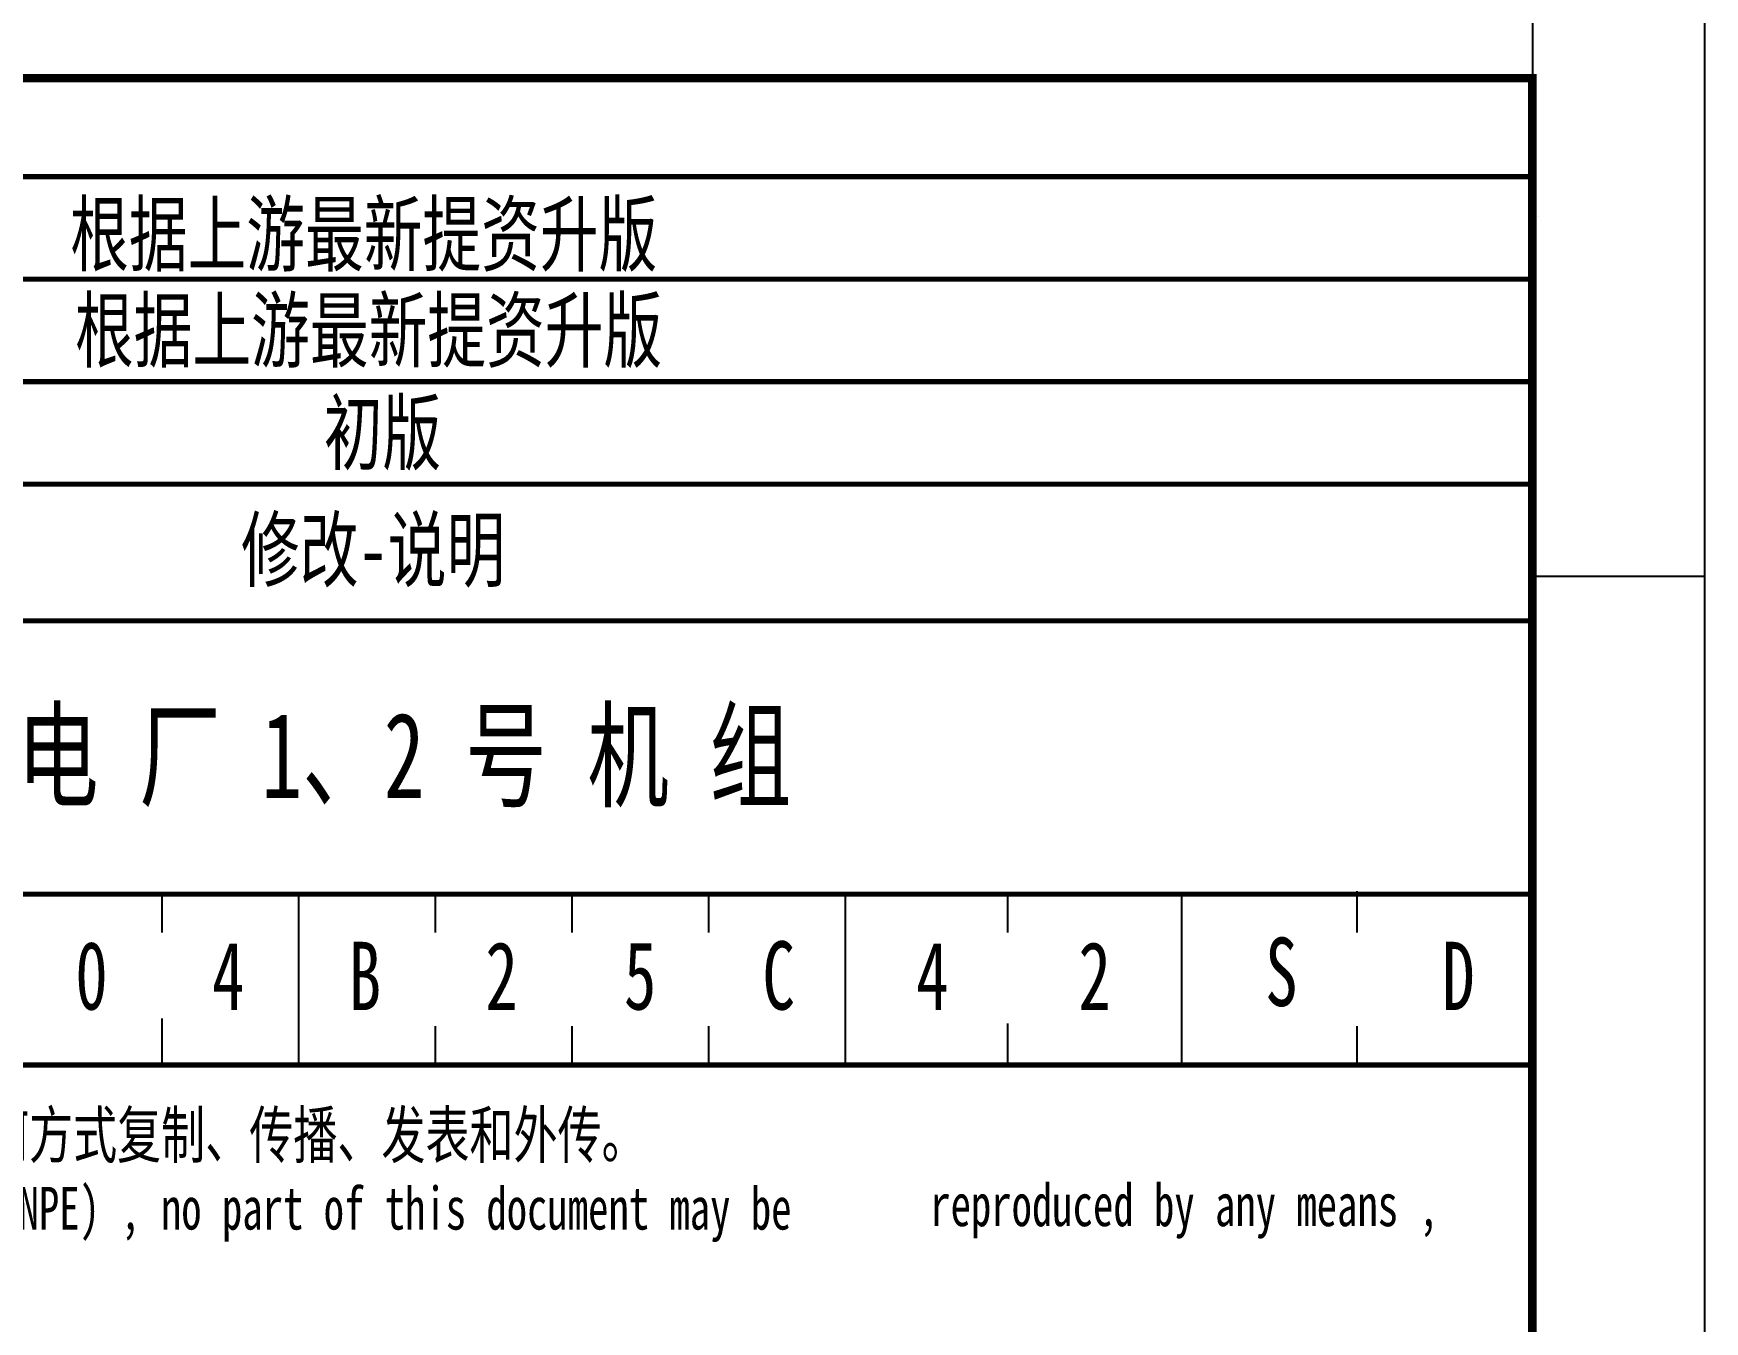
# Model space of a CAD drawing. Extents: x -383207 to 558143, y -95136 to 11777.
# Drawn here: x 407213 to 409659, y -92249 to -90364 of the extents above; entities that cross this region are included whole.
import ezdxf

# ---------------------------------------------------------------- set-up
doc = ezdxf.new("R2010")
doc.units = 0
doc.layers.get('0').update_dxf_attribs({"linetype": 'CONTINUOUS'})
doc.layers.add('1', color=7, linetype='CONTINUOUS')
doc.layers.add('B版云线202106', color=2, linetype='CONTINUOUS')
doc.styles.add('宋体', font='', dxfattribs={"width": 0.7})
doc.styles.get('宋体').set_extended_font_data('SimSun')

# ---------------------------------------------------------------- blocks, each defined once
blk = doc.blocks.new('tk1')
at = {"color": 4, "flags": 128}
blk.add_lwpolyline([(82683.8, -541567.7), (82683.8, -562592.7)], dxfattribs=at)
blk.add_lwpolyline([(46133.8, -541817.7), (82431.8, -541817.7), (82431.8, -562342.7), (46133.8, -562342.7)], close=True)
at = {"flags": 128}
blk.add_lwpolyline([(82433.8, -559777.1), (82683.8, -559777.1)], dxfattribs=at)

msp = doc.modelspace()

# ---------------------------------------------------------------- linework, layer by layer
msp.add_lwpolyline([(372483.6, -72948.5), (409658.6, -72948.5), (409658.6, -93973.5), (372483.6, -93973.5)], close=True)
at = {"layer": '1'}
msp.add_line((409403.7, -92230.7), (409403.7, -90438), dxfattribs=at)
at = {"layer": '1', "color": 2}
for p, q in [((409406.6, -92222.1), (409406.6, -90429.3)), ((409415.1, -90631.6), (409415.1, -90631.6)), ((409415.1, -90631.6), (409415.1, -90631.6)), ((409415.1, -90631.6), (409415.1, -90631.6)), ((409415.1, -90631.6), (409415.1, -90631.6)), ((407401.6, -91679.4), (407401.6, -91623.4)), ((407601.6, -91873.4), (407601.6, -91623.4)), ((407801.6, -91679.4), (407801.6, -91623.4)), ((408001.6, -91679.4), (408001.6, -91623.4)), ((408201.6, -91679.4), (408201.6, -91623.4)), ((408401.6, -91873.4), (408401.6, -91623.4)), ((408638.9, -91679.6), (408638.9, -91623.4)), ((408893.9, -91875), (408893.9, -91624.9)), ((409150.1, -91679.4), (409150.1, -91619.1)), ((407401.6, -91873.4), (407401.6, -91805.5)), ((407801.6, -91873.4), (407801.6, -91816.8)), ((408001.6, -91873.4), (408001.6, -91816.8)), ((408201.6, -91873.4), (408201.6, -91816.8)), ((408638.9, -91871.1), (408638.9, -91812.5)), ((409150.1, -91873.4), (409150.1, -91816.8)), ((409401.7, -91873.4), (404901.5, -91873.4))]:
    msp.add_line(p, q, dxfattribs=at)
at = {"layer": '1', "color": 7}
msp.add_line((409412.1, -90640.3), (409412.1, -90640.3), dxfattribs=at)
msp.add_line((409412.1, -90640.3), (409412.1, -90640.3), dxfattribs=at)
msp.add_line((409412.1, -90640.3), (409412.1, -90640.3), dxfattribs=at)
msp.add_line((409412.1, -90640.3), (409412.1, -90640.3), dxfattribs=at)
at = {"layer": '1', "color": 2, "const_width": 12.5}
msp.add_lwpolyline([(404906.4, -93723.5), (409406.6, -93723.5), (409406.6, -90429.3), (404906.4, -90429.3)], close=True, dxfattribs=at)
at = {"layer": '1', "color": 2, "const_width": 7.5}
for points in [[(404901.5, -90573.4), (409401.7, -90573.4)], [(404901.5, -90723.4), (409401.7, -90723.4)], [(404901.5, -90873.4), (409401.7, -90873.4)], [(404901.5, -91023.4), (409401.7, -91023.4)], [(404901.5, -91223.4), (409401.7, -91223.4)], [(404901.5, -91623.4), (409401.7, -91623.4)], [(404901.5, -91873.4), (409401.7, -91873.4)], [(404906.4, -91873.4), (409406.6, -91873.4)]]:
    msp.add_lwpolyline(points, dxfattribs=at)

# ---------------------------------------------------------------- block references
at = {"layer": 'B版云线202106'}
msp.add_blockref('tk1', (326974.8, 468619.2), dxfattribs=at)

# ---------------------------------------------------------------- texts
at = {"color": 2, "style": '宋体', "width": 0.7}
msp.add_text('浙 江 金 七 门 核 电 厂 1、2 号 机 组', height=125.006, dxfattribs=at).set_placement((406116, -91482.9))
at = {"color": 1, "linetype": 'Continuous', "char_height": 100, "attachment_point": 5, "style": '宋体'}
for s, insert in [('0', (407298.3, -91743.2)), ('4', (407498.3, -91743.2))]:
    msp.add_mtext_dynamic_manual_height_columns(s, width=100.005, gutter_width=1, heights=[0], dxfattribs=dict(at, insert=insert))
at = {"color": 2, "linetype": 'Continuous', "char_height": 100, "attachment_point": 5, "style": '宋体'}
for s, insert in [('B', (407698.3, -91743.2)), ('2', (407898.4, -91743.2)), ('5', (408101.1, -91743.2)), ('C', (408303.7, -91743.2)), ('4', (408528.7, -91743.2)), ('2', (408766.2, -91743.2)), ('S', (409039.4, -91737.9)), ('D', (409298.4, -91743.2))]:
    msp.add_mtext_dynamic_manual_height_columns(s, width=169.011, gutter_width=25, heights=[0], dxfattribs=dict(at, insert=insert))
at = {"layer": '1', "color": 6, "style": '宋体', "width": 0.7}
msp.add_text('根据上游最新提资升版', height=90, dxfattribs=at).set_placement((407267, -90702.4))
at = {"layer": '1', "color": 2, "style": '宋体', "width": 0.7}
for s, p in [('根据上游最新提资升版', (407274.1, -90843.1)), ('初版', (407638.2, -90993.1)), ('修改-说明', (407517.1, -91164.3))]:
    msp.add_text(s, height=90, dxfattribs=at).set_placement(p)
at = {"layer": '1', "color": 2, "ltscale": 0.8, "style": '宋体', "width": 0.7}
for s, height, p in [('本文件产权属中国核电工程有限公司（CNPE）所有，未经书面许可，不得以任何方式复制、传播、发表和外传。', 67.503, (404951.4, -92009.5)), ('This document is the property of China Nuclear Power Engineering CO.,LTD (CNPE) , no part of this document may be', 62.5031, (404959.3, -92114.3)), ('reproduced by any means , ', 62.503, (408525.6, -92109.3))]:
    msp.add_text(s, height=height, dxfattribs=at).set_placement(p)

doc.saveas('drawing.dxf')
